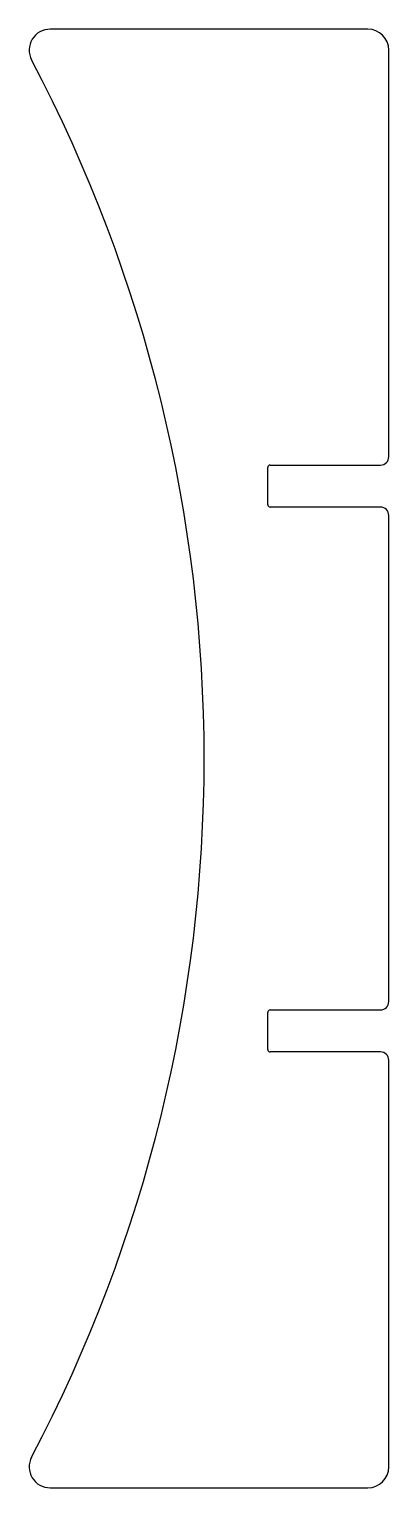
# Model space of a CAD drawing. Header units: millimetres. Extents: x -43 to 0, y -50 to 124.
import ezdxf

# ---------------------------------------------------------------- set-up
doc = ezdxf.new("R2010")
doc.units = ezdxf.units.MM
doc.layers.get('0').update_dxf_attribs({"linetype": 'CONTINUOUS'})

msp = doc.modelspace()

# ---------------------------------------------------------------- linework, layer by layer
for p, q in [((-2.5, 124), (-40.35, 124)), ((0, 73), (0, 121.5)), ((-14.42, 67.3), (-14.42, 71.7)), ((-14.12, 72), (-1, 72)), ((-1, 67), (-14.12, 67)), ((0, 8), (0, 66)), ((-14.12, 7), (-1, 7)), ((-14.42, 2.3), (-14.42, 6.7)), ((-1, 2), (-14.12, 2)), ((0, -47.5), (0, 1)), ((-40.35, -50), (-2.5, -50))]:
    msp.add_line(p, q)
for centre, radius, start, end in [((-40.35, 121.5), 2.5, 90, 207.7226), ((-2.5, 121.5), 2.5, 0, 90), ((-201.15, 37), 179.15, -27.7226, 27.7226), ((-14.12, 71.7), 0.3, 90, 180), ((-1, 73), 1, -90, 0), ((-14.12, 67.3), 0.3, 180, 270), ((-1, 66), 1, 0, 90), ((-14.12, 6.7), 0.3, 90, 180), ((-1, 8), 1, -90, 0), ((-14.12, 2.3), 0.3, 180, 270), ((-1, 1), 1, 0, 90), ((-40.35, -47.5), 2.5, 152.2774, 270), ((-2.5, -47.5), 2.5, 270, 360)]:
    msp.add_arc(centre, radius, start, end)

doc.saveas('drawing.dxf')
